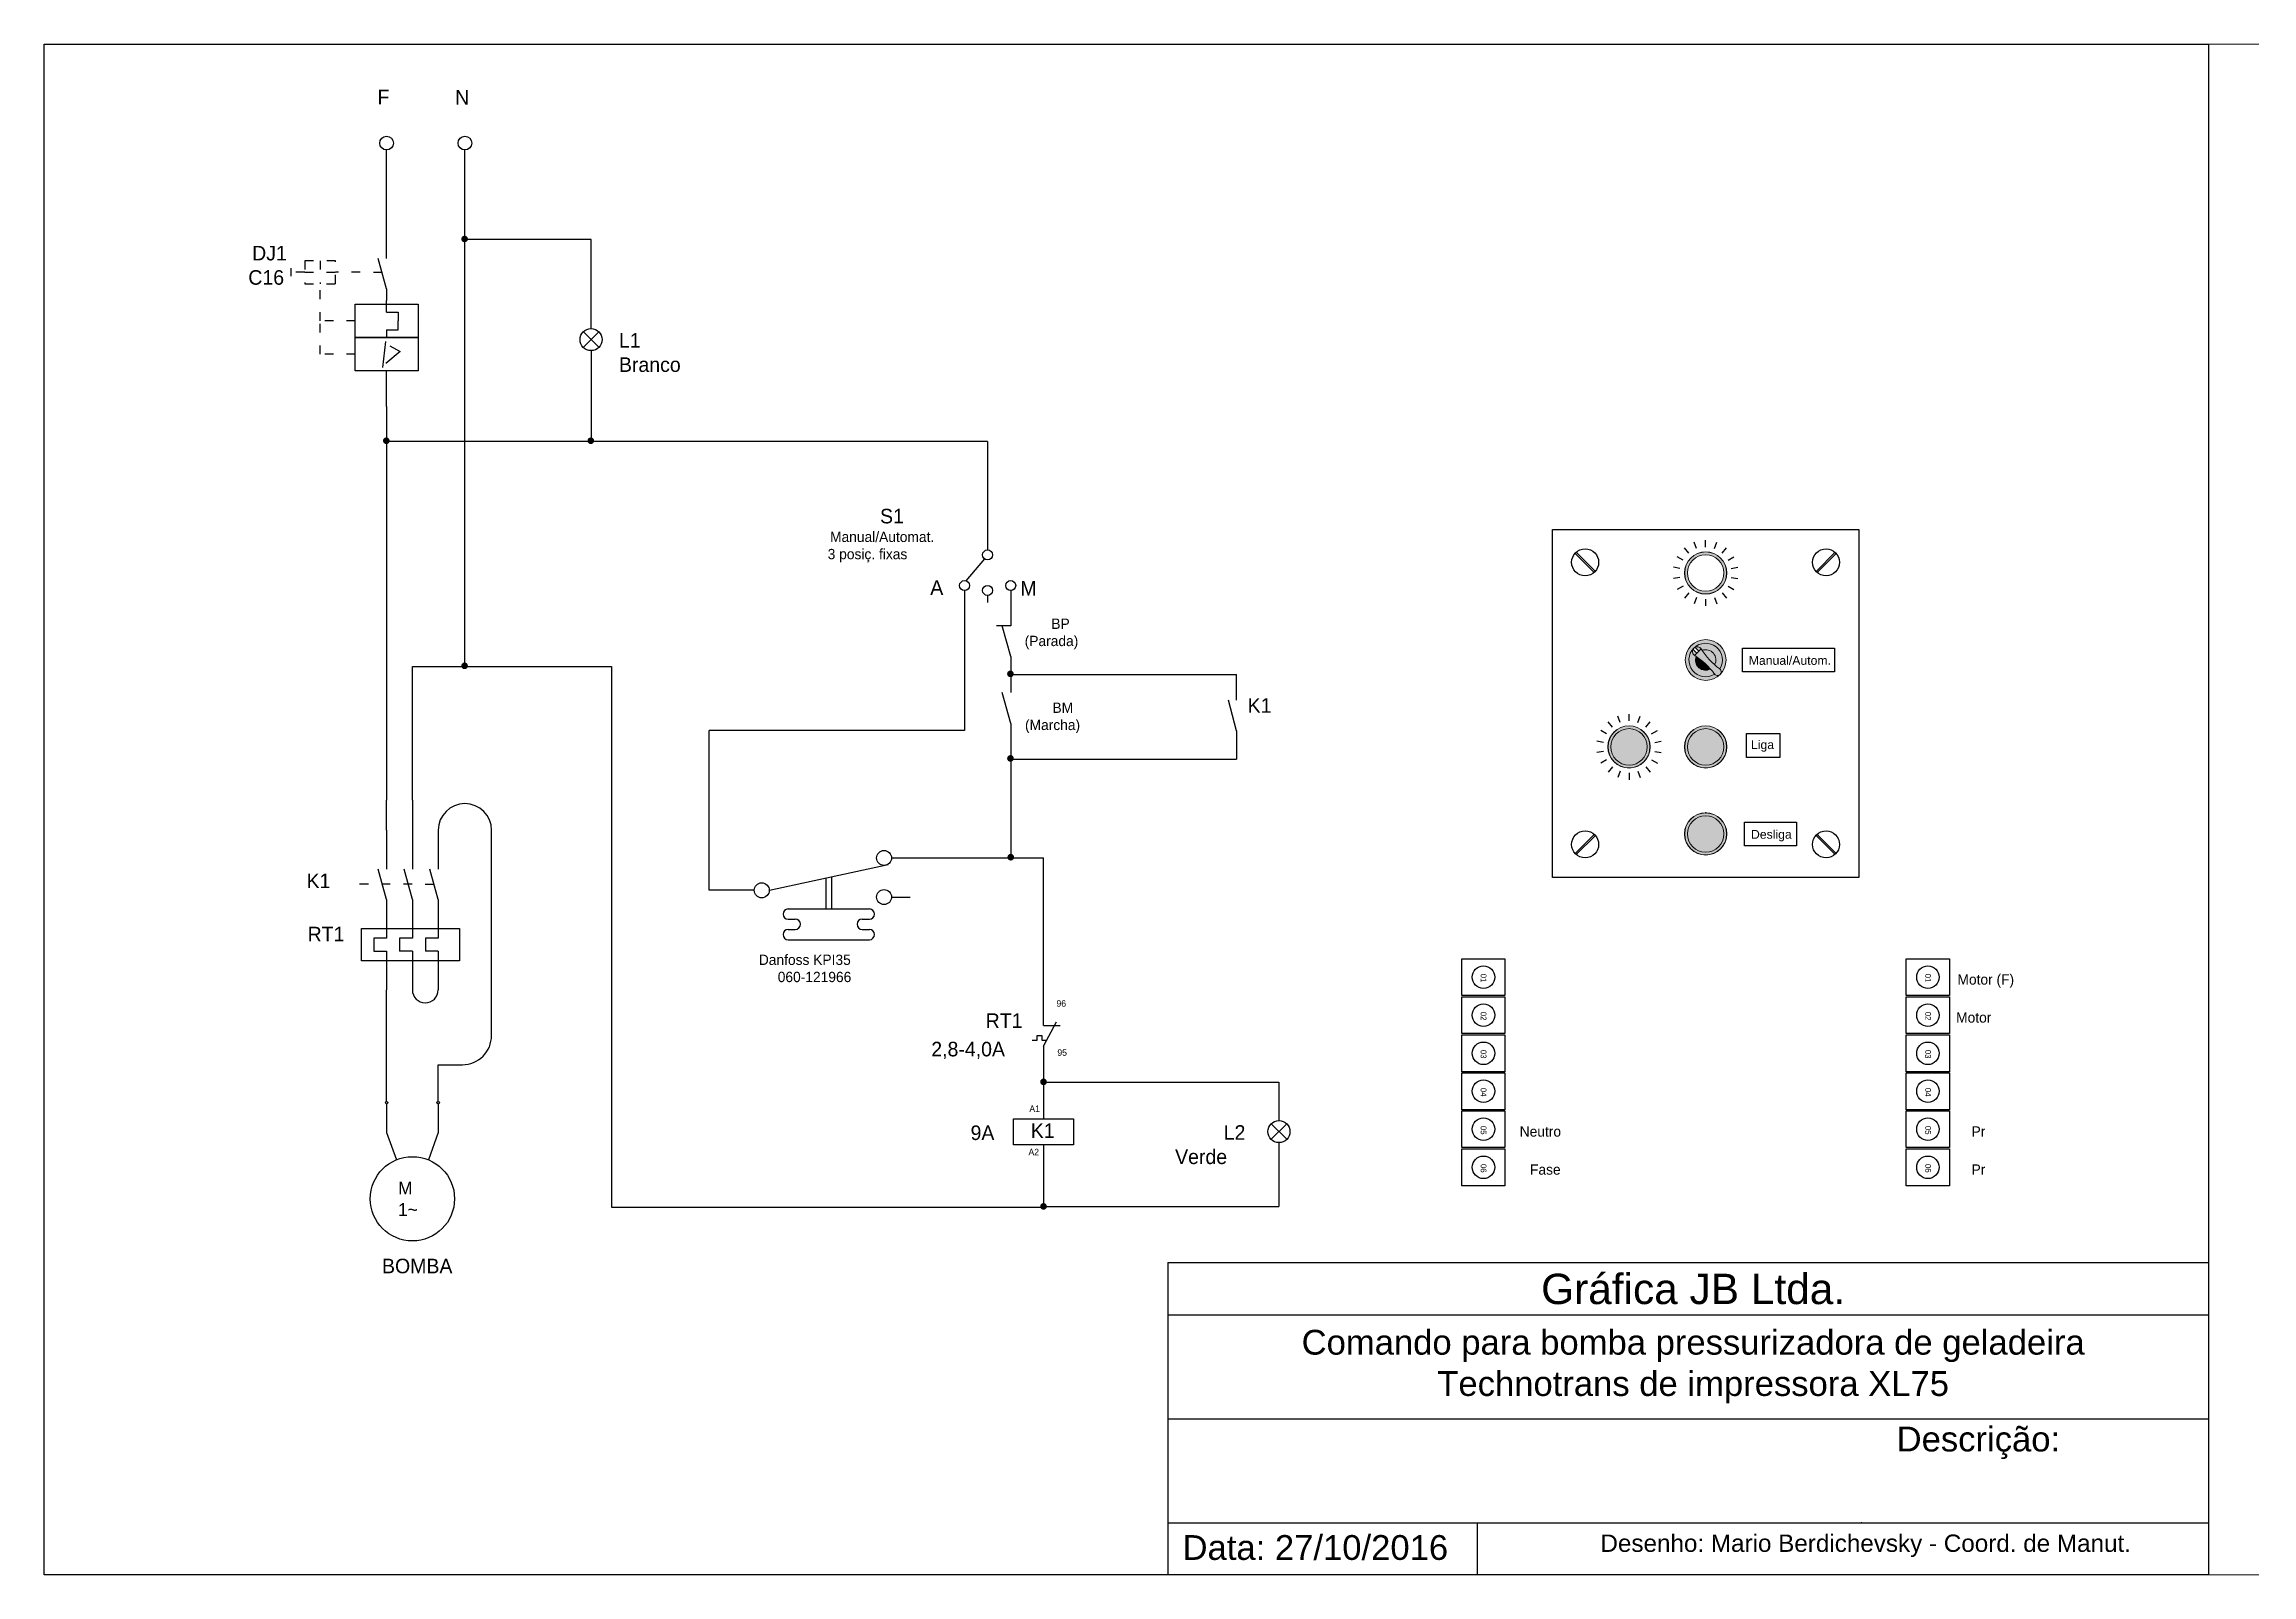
# Model space of a CAD drawing. Header units: millimetres. Extents: x -150 to 147, y 333 to 438.
# Drawn here: x -149.5 to 1.9, y 333.4 to 438.4 of the extents above; entities that cross this region are included whole.
import ezdxf

# ---------------------------------------------------------------- set-up
doc = ezdxf.new("R2010")
doc.units = ezdxf.units.MM
doc.header["$LTSCALE"] = 0.05
doc.header["$MEASUREMENT"] = 0
doc.linetypes.add('ACAD_ISO03W100', pattern=[30, 12, -18])

# ---------------------------------------------------------------- blocks, each defined once
blk = doc.blocks.new('*U5')
blk.add_line((0, -0.23), (0, 0.23))
blk = doc.blocks.new('*U6')
at = {"color": 0, "linetype": 'ByBlock', "lineweight": -2, "transparency": 16777216}
for p, rotation in [((-41.49, 407.5), 40.00000000000001), ((-40.89, 407.85), 19.99999999999999), ((-39.51, 407.85), 340), ((-38.9, 407.5), 320), ((-42.18, 406.31), 80.00000000000001), ((-41.94, 406.96), 60.00000000000001), ((-38.45, 406.96), 300.0000000000001), ((-38.21, 406.31), 280), ((-42.18, 405.61), 99.99999999999999), ((-41.94, 404.95), 120), ((-41.49, 404.41), 140), ((-38.9, 404.41), 220), ((-38.45, 404.95), 240), ((-38.21, 405.61), 260), ((-40.89, 404.07), 160.0000000000001), ((-40.2, 403.94), 180), ((-39.51, 404.07), 200)]:
    blk.add_blockref('*U5', p, dxfattribs=dict(at, rotation=rotation))
blk.add_blockref('*U5', (-40.2, 407.97), dxfattribs=at)
blk = doc.blocks.new('*U10')
blk.add_line((0, -0.23), (0, 0.23))
blk = doc.blocks.new('*U11')
at = {"color": 0, "linetype": 'ByBlock', "lineweight": -2, "transparency": 16777216}
for p, rotation in [((-41.49, 407.5), 40.00000000000001), ((-40.89, 407.85), 19.99999999999999), ((-39.51, 407.85), 340), ((-38.9, 407.5), 320), ((-42.18, 406.31), 80.00000000000001), ((-41.94, 406.96), 60.00000000000001), ((-38.45, 406.96), 300.0000000000001), ((-38.21, 406.31), 280), ((-42.18, 405.61), 99.99999999999999), ((-41.94, 404.95), 120), ((-41.49, 404.41), 140), ((-38.9, 404.41), 220), ((-38.45, 404.95), 240), ((-38.21, 405.61), 260), ((-40.89, 404.07), 160.0000000000001), ((-40.2, 403.94), 180), ((-39.51, 404.07), 200)]:
    blk.add_blockref('*U10', p, dxfattribs=dict(at, rotation=rotation))
blk.add_blockref('*U10', (-40.2, 407.97), dxfattribs=at)

msp = doc.modelspace()

# ---------------------------------------------------------------- hatches: boundary and pattern name
h = msp.add_hatch(color=256)
edge = h.paths.add_edge_path()
edge.add_arc((-120.7, 425.05), 0.23, 0, 360)
h = msp.add_hatch(color=256)
edge = h.paths.add_edge_path()
edge.add_arc((-126.07, 411.21), 0.23, 0, 360)
h = msp.add_hatch(color=256)
edge = h.paths.add_edge_path()
edge.add_arc((-112.04, 411.21), 0.23, 0, 360)
h = msp.add_hatch(color=256)
h.dxf.hatch_style = 1
h.paths.add_polyline_path([(-34.3, 402.14, 0.414214), (-35.55, 403.39), (-35.55, 403.58, -0.414214), (-34.11, 402.14, -0.414214), (-35.55, 400.7), (-35.55, 400.89, 0.414214)])
h.paths.add_polyline_path([(-35.55, 403.58), (-35.55, 403.39, 0.414214), (-36.8, 402.14, 0.414214), (-35.55, 400.89), (-35.55, 400.7, -0.414214), (-36.99, 402.14, -0.414214)])
h = msp.add_hatch(color=256)
h.dxf.hatch_style = 1
h.paths.add_polyline_path([(-36.95, 396.17, 0.668179), (-34.56, 395.18, -0.452525), (-34.94, 395.21, -0.896421), (-36.36, 396.98, -0.896421), (-34.59, 395.56, -0.452525), (-34.56, 395.18, 0.198912), (-34.15, 396.17, 1)])
h = msp.add_hatch(color=253)
h.dxf.hatch_style = 1
h.paths.add_polyline_path([(-35.8, 396.83, 0.065775), (-34.94, 395.84, 0.691449)], flags=17)
h.paths.add_polyline_path([(-35.86, 396.93), (-36.01, 396.77), (-36.15, 396.63), (-36.31, 396.48, -0.0939), (-34.94, 395.21, 1.162299), (-34.59, 395.56, -0.0939)])
h.paths.add_polyline_path([(-36.36, 396.98, -0.414214), (-36.22, 396.98), (-36.01, 396.77), (-35.86, 396.93, 0.481656)], flags=17)
h.paths.add_polyline_path([(-36.36, 396.84, -0.414214), (-36.36, 396.98, 0.481656), (-36.31, 396.48), (-36.15, 396.63)], flags=17)
h.paths.add_polyline_path([(-36.21, 396.42, 0.005715), (-36.31, 396.48, -0.481656), (-36.36, 396.98, 0.896399), (-34.94, 395.21, 0.022494), (-35.22, 395.56, -0.691449)])
h.paths.add_polyline_path([(-36.36, 396.98, -0.481656), (-35.86, 396.93, 0.005715), (-35.8, 396.83, -0.691449), (-34.94, 395.84, 0.022494), (-34.59, 395.56, 0.896399)])
h = msp.add_hatch(color=256)
edge = h.paths.add_edge_path()
edge.add_arc((-120.7, 395.77), 0.23, 0, 360)
h = msp.add_hatch(color=256)
edge = h.paths.add_edge_path()
edge.add_arc((-83.25, 395.22), 0.23, 0, 360)
h = msp.add_hatch(color=253)
h.dxf.hatch_style = 1
h.paths.add_polyline_path([(-36.21, 396.42, 0.691449), (-35.22, 395.56, 0.065775)])
h = msp.add_hatch(color=256)
h.dxf.hatch_style = 1
h.paths.add_polyline_path([(-39.56, 390.21, 0.414214), (-40.81, 391.46), (-40.81, 391.65, -0.414214), (-39.37, 390.21, -0.414214), (-40.81, 388.77), (-40.81, 388.96, 0.414214)])
h.paths.add_polyline_path([(-40.81, 391.65), (-40.81, 391.46, 0.414214), (-42.06, 390.21, 0.414214), (-40.81, 388.96), (-40.81, 388.77, -0.414214), (-42.25, 390.21, -0.414214)])
h = msp.add_hatch(color=92)
h.dxf.hatch_style = 1
h.paths.add_polyline_path([(-42.06, 390.21, 1), (-39.56, 390.21, 1)])
h = msp.add_hatch(color=256)
h.dxf.hatch_style = 1
h.paths.add_polyline_path([(-36.8, 390.21, -0.414214), (-35.55, 391.46), (-35.55, 391.65, 0.414214), (-36.99, 390.21, 0.414214), (-35.55, 388.77), (-35.55, 388.96, -0.414214)])
h.paths.add_polyline_path([(-35.55, 391.65), (-35.55, 391.46, -0.414214), (-34.3, 390.21, -0.414214), (-35.55, 388.96), (-35.55, 388.77, 0.414214), (-34.11, 390.21, 0.414214)])
h = msp.add_hatch(color=92)
h.dxf.hatch_style = 1
h.paths.add_polyline_path([(-36.8, 390.21, 1), (-34.3, 390.21, 1)])
h = msp.add_hatch(color=256)
edge = h.paths.add_edge_path()
edge.add_arc((-83.25, 389.42), 0.23, 0, 360)
h = msp.add_hatch(color=256)
h.dxf.hatch_style = 1
h.paths.add_polyline_path([(-36.8, 384.24, -0.414214), (-35.55, 385.49), (-35.55, 385.68, 0.414214), (-36.99, 384.24, 0.414214), (-35.55, 382.8), (-35.55, 382.99, -0.414214)])
h.paths.add_polyline_path([(-35.55, 385.68), (-35.55, 385.49, -0.414214), (-34.3, 384.24, -0.414214), (-35.55, 382.99), (-35.55, 382.8, 0.414214), (-34.11, 384.24, 0.414214)])
h = msp.add_hatch(color=1)
h.dxf.hatch_style = 1
h.paths.add_polyline_path([(-34.3, 384.24, 0.414214), (-35.55, 385.49), (-35.55, 382.99, 0.414214)])
h.paths.add_polyline_path([(-35.55, 385.49, 0.414214), (-36.8, 384.24, 0.414214), (-35.55, 382.99)])
h = msp.add_hatch(color=256)
edge = h.paths.add_edge_path()
edge.add_arc((-83.23, 382.64), 0.23, 0, 360)
h = msp.add_hatch(color=256)
edge = h.paths.add_edge_path()
edge.add_arc((-80.98, 367.23), 0.23, 0, 360)
h = msp.add_hatch(color=256)
edge = h.paths.add_edge_path()
edge.add_arc((-80.98, 358.69), 0.23, 0, 360)

# ---------------------------------------------------------------- linework, layer by layer
for p, q in [((-126.05, 423.72), (-126.05, 431.15)), ((-120.68, 395.72), (-120.68, 431.15)), ((-112.02, 425.01), (-120.68, 425.01)), ((-112.02, 418.91), (-112.02, 425.01)), ((-126.05, 421.62), (-126.62, 423.72)), ((-126.05, 421.62), (-126.05, 420.84)), ((-126.05, 420.04), (-126.05, 420.84)), ((-126.05, 420.04), (-125.26, 420.04)), ((-125.26, 420.04), (-125.26, 419.43)), ((-126.05, 418.82), (-125.26, 418.82)), ((-126.05, 418.82), (-126.05, 418.29)), ((-125.26, 418.82), (-125.26, 419.43)), ((-112.55, 418.69), (-111.49, 417.62)), ((-112.55, 417.62), (-111.49, 418.69)), ((-126.31, 416.24), (-126.11, 418.01)), ((-125.11, 417.33), (-126.11, 416.51)), ((-125.82, 417.72), (-125.11, 417.33)), ((-112.02, 417.4), (-112.02, 411.16)), ((-126.05, 413.55), (-126.05, 416)), ((-126.05, 413.55), (-126.05, 386.56)), ((-84.82, 411.16), (-126.05, 411.16)), ((-84.82, 411.16), (-84.82, 404.88)), ((-84.82, 406.03), (-84.82, 403.72)), ((-85.04, 403.12), (-86.32, 401.61)), ((-86.4, 400.94), (-86.4, 391.33)), ((-84.82, 400.6), (-84.82, 400.11)), ((-83.23, 400.94), (-83.23, 398.52)), ((-83.23, 398.52), (-84.2, 398.52)), ((-83.23, 396.42), (-83.81, 398.52)), ((-126.05, 397.58), (-126.05, 396.41)), ((-124.28, 386.56), (-124.28, 395.72)), ((-124.28, 395.72), (-120.68, 395.72)), ((-120.68, 395.72), (-110.62, 395.72)), ((-110.62, 395.72), (-110.62, 358.64)), ((-83.23, 396.42), (-83.23, 393.93)), ((-83.23, 391.82), (-83.81, 393.93)), ((-83.23, 395.17), (-67.73, 395.17)), ((-67.73, 393.42), (-67.73, 395.17)), ((-67.73, 391.31), (-68.3, 393.42)), ((-103.92, 380.37), (-103.92, 391.33)), ((-86.4, 391.33), (-103.92, 391.33)), ((-83.23, 391.82), (-83.23, 382.59)), ((-67.73, 391.31), (-67.73, 389.37)), ((-83.23, 389.37), (-67.73, 389.37)), ((-126.05, 384.49), (-126.05, 386.56)), ((-124.28, 386.56), (-124.28, 384.49)), ((-126.05, 384.49), (-126.05, 381.83)), ((-124.28, 384.49), (-124.28, 381.83)), ((-122.51, 384.49), (-122.51, 381.83)), ((-118.85, 377.75), (-118.85, 384.49)), ((-126.05, 379.73), (-126.62, 381.83)), ((-124.28, 379.73), (-124.85, 381.83)), ((-122.51, 379.73), (-123.08, 381.83)), ((-99.79, 380.37), (-91.63, 382.14)), ((-91.41, 382.59), (-80.98, 382.59)), ((-80.98, 372.41), (-80.98, 382.59)), ((-100.82, 380.37), (-103.92, 380.37)), ((-126.05, 379.73), (-126.05, 377.08)), ((-124.28, 379.73), (-124.28, 377.08)), ((-122.51, 379.73), (-122.51, 377.75)), ((-98.5, 379.1), (-92.93, 379.1)), ((-91.41, 379.91), (-90.12, 379.91)), ((-122.51, 377.75), (-122.51, 377.08)), ((-98.5, 378.39), (-98.01, 378.39)), ((-98.5, 377.68), (-98.01, 377.68)), ((-93.42, 378.39), (-92.93, 378.39)), ((-93.42, 377.68), (-92.93, 377.68)), ((-126.92, 377.08), (-126.93, 376.19)), ((-126.93, 376.19), (-126.05, 376.19)), ((-126.05, 376.19), (-126.05, 373.54)), ((-125.16, 377.08), (-125.16, 376.2)), ((-124.28, 376.19), (-125.16, 376.2)), ((-124.28, 376.19), (-124.28, 373.54)), ((-123.39, 377.08), (-123.39, 376.2)), ((-122.51, 376.19), (-123.39, 376.2)), ((-122.51, 376.19), (-122.51, 373.54)), ((-98.5, 376.97), (-92.93, 376.97)), ((-126.05, 365.89), (-126.05, 373.54)), ((-80.98, 371.09), (-80.98, 372.41)), ((-80.98, 369.67), (-80.09, 371.36)), ((-80.98, 371.09), (-79.84, 371.09)), ((-80.98, 369.67), (-80.98, 364.7)), ((-80.98, 367.22), (-64.83, 367.22)), ((-64.83, 367.22), (-64.83, 364.58)), ((-126.05, 365.71), (-126.05, 363.76)), ((-122.51, 365.71), (-122.51, 363.76)), ((-126.05, 363.76), (-125.37, 361.88)), ((-122.51, 363.76), (-123.18, 361.88)), ((-65.36, 364.35), (-64.29, 363.29)), ((-65.36, 363.29), (-64.29, 364.35)), ((-80.98, 362.91), (-80.98, 358.64)), ((-64.83, 363.07), (-64.83, 361.85)), ((-64.83, 361.85), (-64.83, 358.68)), ((-110.62, 358.64), (-80.98, 358.64)), ((-80.98, 358.68), (-64.83, 358.68)), ((-72.45, 354.83), (-1.05, 354.83)), ((-72.45, 354.83), (-72.45, 333.41)), ((-72.45, 351.26), (-1.05, 351.26)), ((-72.45, 344.12), (-1.05, 344.12)), ((-72.45, 336.98), (-1.05, 336.98)), ((-51.23, 336.98), (-51.23, 333.41)), ((-1.05, 333.41), (-72.45, 333.41))]:
    msp.add_line(p, q)
at = {"linetype": 'ACAD_ISO03W100'}
for p, q in [((-132.62, 423.04), (-132.62, 422.49)), ((-131.67, 422.77), (-132.62, 422.77)), ((-131.67, 422.77), (-129.56, 422.77)), ((-130.61, 423.56), (-130.61, 421.98)), ((-126.36, 422.76), (-129.56, 422.77)), ((-130.61, 419.43), (-130.61, 421.98)), ((-128.2, 419.43), (-130.61, 419.43)), ((-130.61, 417.14), (-130.61, 419.43)), ((-128.2, 417.14), (-130.61, 417.14)), ((-122.8, 380.78), (-128.48, 380.79))]:
    msp.add_line(p, q, dxfattribs=at)
at = {"color": 7, "linetype": 'Continuous', "lineweight": 15}
for p, q in [((-36.01, 396.77), (-36.22, 396.98)), ((-35.86, 396.93), (-36.01, 396.77)), ((-36.36, 396.84), (-36.15, 396.63)), ((-36.15, 396.63), (-36.31, 396.48)), ((-36.15, 396.63), (-36.01, 396.77))]:
    msp.add_line(p, q, dxfattribs=at)
for points in [[(-149.55, 438.41), (-1.05, 438.41), (-1.05, 333.41), (-149.55, 333.41)], [(-128.2, 420.57), (-123.89, 420.57), (-123.89, 418.29), (-128.2, 418.29)], [(-128.2, 418.29), (-123.89, 418.29), (-123.89, 416), (-128.2, 416)], [(-46.06, 405.12), (-25.04, 405.12), (-25.04, 381.26), (-46.06, 381.26)], [(-33.03, 396.99), (-26.7, 396.99), (-26.7, 395.36), (-33.03, 395.36)], [(-32.76, 391.12), (-30.47, 391.12), (-30.47, 389.49), (-32.76, 389.49)], [(-32.89, 385.05), (-29.32, 385.05), (-29.32, 383.43), (-32.89, 383.43)], [(-127.77, 377.75), (-121.06, 377.75), (-121.06, 375.53), (-127.77, 375.53)], [(-49.32, 375.67), (-49.32, 373.15), (-52.29, 373.15), (-52.29, 375.67)], [(-18.82, 375.67), (-18.82, 373.15), (-21.79, 373.15), (-21.79, 375.67)], [(-49.32, 373.06), (-49.32, 370.54), (-52.29, 370.54), (-52.29, 373.06)], [(-18.82, 373.06), (-18.82, 370.54), (-21.79, 370.54), (-21.79, 373.06)], [(-49.32, 370.45), (-49.32, 367.93), (-52.29, 367.93), (-52.29, 370.45)], [(-18.82, 370.45), (-18.82, 367.93), (-21.79, 367.93), (-21.79, 370.45)], [(-49.32, 367.85), (-49.32, 365.32), (-52.29, 365.32), (-52.29, 367.85)], [(-18.82, 367.85), (-18.82, 365.32), (-21.79, 365.32), (-21.79, 367.85)], [(-49.32, 365.24), (-49.32, 362.72), (-52.29, 362.72), (-52.29, 365.24)], [(-18.82, 365.24), (-18.82, 362.72), (-21.79, 362.72), (-21.79, 365.24)], [(-83.04, 364.7), (-78.92, 364.7), (-78.92, 362.91), (-83.04, 362.91)], [(-49.32, 362.63), (-49.32, 360.11), (-52.29, 360.11), (-52.29, 362.63)], [(-18.82, 362.63), (-18.82, 360.11), (-21.79, 360.11), (-21.79, 362.63)]]:
    msp.add_lwpolyline(points, close=True)
at = {"lineweight": 0}
msp.add_lwpolyline([(-1.05, 438.41), (147.45, 438.41), (147.45, 333.41), (-1.05, 333.41)], close=True, dxfattribs=at)
at = {"linetype": 'ACAD_ISO03W100'}
msp.add_lwpolyline([(-129.56, 423.56), (-131.67, 423.56), (-131.67, 421.98), (-129.56, 421.98)], close=True, dxfattribs=at)
for points in [[(-44.51, 403.48), (-43.2, 402.17)], [(-43.12, 402.25), (-44.43, 403.56)], [(-27.98, 402.25), (-26.67, 403.56)], [(-26.6, 403.48), (-27.9, 402.17)], [(-44.51, 382.9), (-43.2, 384.21)], [(-43.12, 384.13), (-44.43, 382.82)], [(-27.98, 384.13), (-26.67, 382.82)], [(-26.6, 382.9), (-27.9, 384.21)], [(-95.92, 381.21), (-95.92, 379.1), (-95.51, 379.1), (-95.51, 381.3)], [(-126.05, 377.08), (-126.92, 377.08)], [(-124.28, 377.08), (-125.16, 377.08)], [(-122.51, 377.08), (-123.39, 377.08)], [(-80.77, 370.07), (-81.08, 370.07), (-81.08, 370.4), (-81.45, 370.4), (-81.45, 370.07), (-81.76, 370.07)]]:
    msp.add_lwpolyline(points)
msp.add_lwpolyline([(-122.51, 365.89), (-122.51, 368.41), (-120.85, 368.41, 0.414214), (-118.85, 370.41), (-118.85, 377.75)], format="xyb")
for centre, radius in [((-126.05, 431.63), 0.472), ((-120.68, 431.63), 0.472), ((-112.02, 418.15), 0.755), ((-84.82, 403.38), 0.34), ((-43.82, 402.87), 0.928), ((-27.29, 402.87), 0.928), ((-86.4, 401.28), 0.34), ((-83.23, 401.28), 0.34), ((-84.82, 400.94), 0.34), ((-43.82, 383.52), 0.928), ((-27.29, 383.52), 0.928), ((-91.92, 382.59), 0.514), ((-100.31, 380.37), 0.514), ((-91.92, 379.91), 0.514), ((-50.8, 374.41), 0.773), ((-20.3, 374.41), 0.773), ((-50.8, 371.8), 0.773), ((-20.3, 371.8), 0.773), ((-50.8, 369.19), 0.773), ((-20.3, 369.19), 0.773), ((-50.8, 366.59), 0.773), ((-20.3, 366.59), 0.773), ((-126.05, 365.8), 0.0884), ((-122.51, 365.8), 0.0884), ((-64.83, 363.82), 0.755), ((-50.8, 363.98), 0.773), ((-20.3, 363.98), 0.773), ((-124.28, 359.21), 2.89), ((-50.8, 361.37), 0.773), ((-20.3, 361.37), 0.773)]:
    msp.add_circle(centre, radius)
at = {"color": 7, "linetype": 'Continuous', "lineweight": 15}
for centre, radius in [((-35.55, 402.14), 1.45), ((-35.55, 402.14), 1.44), ((-35.55, 402.14), 1.25), ((-35.55, 396.17), 1.4), ((-40.81, 390.21), 1.45), ((-40.81, 390.21), 1.44), ((-40.81, 390.21), 1.25), ((-35.55, 390.21), 1.45), ((-35.55, 390.21), 1.44), ((-35.55, 390.21), 1.25), ((-35.55, 384.24), 1.45), ((-35.55, 384.24), 1.44), ((-35.55, 384.24), 1.25)]:
    msp.add_circle(centre, radius, dxfattribs=at)
for centre, radius, start, end in [((-35.55, 396.17), 1.15, 135, 302.4949), ((-36.13, 396.75), 0.325, 135, 237.8723), ((-36.29, 396.91), 0.1, 45, 225), ((-35.55, 396.17), 1.15, 327.5051, 135), ((-36.13, 396.75), 0.325, 32.1277, 135), ((-31.62, 399.59), 5, 212.1277, 233.585), ((-35.55, 396.17), 0.7, 331.64, 110.2875), ((-38.96, 392.24), 5, 36.415, 57.8723), ((-35.55, 396.17), 0.7, 159.7125, 298.36), ((-34.74, 395.36), 0.25, 216.415, 53.585)]:
    msp.add_arc(centre, radius, start, end, dxfattribs=at)
for centre, radius, start, end in [((-120.68, 384.49), 1.83, 0, 180), ((-98.5, 378.74), 0.354, 90, 270), ((-92.93, 378.74), 0.354, 270, 90), ((-98.5, 377.33), 0.354, 90, 270), ((-98.01, 378.04), 0.354, 270, 90), ((-93.42, 378.04), 0.354, 90, 270), ((-92.93, 377.33), 0.354, 270, 90), ((-123.4, 373.54), 0.884, 180, 0)]:
    msp.add_arc(centre, radius, start, end)
for p in [(-35.55, 385.69), (-24.85, 336.98)]:
    msp.add_point(p)

# ---------------------------------------------------------------- block references
for name, p in [('*U11', (4.64, -3.82)), ('*U6', (-0.61, -15.75))]:
    msp.add_blockref(name, p)

# ---------------------------------------------------------------- texts
at = {"linetype": 'ACAD_ISO03W100'}
for s, insert, char_height, width, attachment_point in [(' {\\H1.4143x;F}', (-126.94, 435.29), 0.7071, 2.9301, 1), (' {\\H1.4143x;N}', (-121.61, 435.26), 0.7071, 2.9301, 1), (' {\\H1.4143x;DJ1\\PC16}', (-135.54, 424.58), 0.7071, 2.9301, 1), ('L1\\PBranco', (-110.11, 418.6), 1, 1.5985, 1), (' {\\H2.2629x;S1}', (-92.36, 406.54), 0.4419, 3.0336, 1), (' {\\H1.6x;Manual/Automat.\\P3 posiç. fixas}', (-95.79, 404.97), 0.4419, 13.8423, 1), ('  {\\H2.2629x;A}', (-89.08, 401.64), 0.4419, 2.4929, 1), ('  {\\H2.2629x;M}', (-82.9, 401.59), 0.4419, 2.4929, 1), ('\\pi4.6131; {\\H1.6x;BP\\P\\pi2.9486;(Parada)}', (-85.22, 399.01), 0.4419, 10.8466, 1), ('\\pi4.8341;{\\H1.6x;BM \\P\\pi2.9486;(Marcha)}', (-85.2, 393.25), 0.4419, 10.8466, 1), (' {\\H2.2629x;K1}', (-67.14, 393.55), 0.4419, 2.7958, 1), ('  {\\H2.2629x;K1}', (-131.87, 381.52), 0.4419, 2.4929, 1), ('  {\\H2.2629x;RT1}', (-131.47, 377.87), 0.4419, 2.4929, 1), ('\\pi0.56763;Danfoss KPI35\\P\\pi1.8639;060-121966', (-101.08, 375.96), 0.7071, 9.8558, 1), ('\\pi2.595;{\\H1.6x;Motor (F)}', (-20.87, 374.61), 0.4419, 10.8466, 1), ('96', (-80.09, 372.83), 0.442, 2.1693, 1), ('  {\\H2.2629x;RT1}', (-84.95, 371.93), 0.4419, 2.4929, 1), ('\\pi3.7735;{\\H1.6x;Motor}', (-22.14, 372), 0.4419, 10.8466, 1), (' {\\H2.2629x;2,8-4,0A}', (-88.68, 369.98), 0.4419, 2.7958, 1), ('95', (-80.03, 369.46), 0.442, 2.1693, 1), ('A1', (-81.95, 365.61), 0.442, 2.1693, 1), (' {\\H2.2629x;9A}', (-86.15, 364.24), 0.4419, 2.7958, 1), (' {\\H2.2629x;K1}', (-82.02, 364.38), 0.4419, 2.7958, 1), ('\\pi-0.06818;L2\\P\\pi-3.4015;Verde', (-68.55, 364.26), 1, 1.5985, 1), ('\\pi3.42;{\\H1.6x;Neutro}', (-51.73, 364.18), 0.4419, 10.8466, 1), ('\\pi4.8341;{\\H1.6x;Pr}', (-22.14, 364.18), 0.4419, 10.8466, 1), ('A2', (-82.01, 362.64), 0.442, 2.1693, 1), ('\\pi4.127;{\\H1.6x;Fase}', (-51.73, 361.57), 0.4419, 10.8466, 1), ('\\pi4.8341;{\\H1.6x;Pr}', (-22.14, 361.57), 0.4419, 10.8466, 1), (' M\\P 1~', (-125.59, 360.39), 0.884, 3.197, 1), ('BOMBA', (-123.95, 355.1), 1, 4.9381, 2), ('{\\fArial|b0|i0|c0|p34;Gráfica JB Ltda.}', (-36.41, 354.07), 2.0825, 57.6727, 2), ('{\\fArial|b0|i0|c0|p34;Comando para bomba pressurizadora de geladeira \\PTechnotrans de impressora XL75}', (-36.41, 350.22), 1.7, 84.9554, 2), ('{\\fArial|b0|i0|c0|p34;Descrição: }', (-16.84, 343.58), 1.7, 108.4149, 2), ('{\\fArial|b0|i0|c0|p34;Data: 27/10/2016}', (-62.33, 336.14), 1.7, 18.4865, 2), ('{\\fArial|b0|i0|c0|p34;Desenho: Mario Berdichevsky - Coord. de Manut.}', (-24.57, 336.18), 1.19, 108.4149, 2)]:
    msp.add_mtext(s, dxfattribs=dict(at, insert=insert, char_height=char_height, width=width, attachment_point=attachment_point))
at = {"char_height": 0.6, "attachment_point": 1}
for s, insert in [('{\\f@Arial Unicode MS|b0|i0|c0|p34;Manual/Autom.}', (-32.59, 396.44)), ('{\\f@Arial Unicode MS|b0|i0|c0|p34;Liga}', (-32.44, 390.66)), ('{\\f@Arial Unicode MS|b0|i0|c0|p34;Desliga}', (-32.44, 384.51))]:
    msp.add_mtext_dynamic_manual_height_columns(s, width=15.9021, gutter_width=12.5, heights=[0], dxfattribs=dict(at, insert=insert))
at = {"linetype": 'ACAD_ISO03W100', "char_height": 0.4, "width": 0.9043, "attachment_point": 1, "rotation": 270}
for s, insert in [('01', (-50.59, 374.65)), ('01', (-20.09, 374.65)), ('02', (-50.59, 372.04)), ('02', (-20.09, 372.04)), ('03', (-50.59, 369.43)), ('03', (-20.09, 369.43)), ('04', (-50.59, 366.82)), ('04', (-20.09, 366.82)), ('05', (-50.59, 364.21)), ('05', (-20.09, 364.21)), ('06', (-50.59, 361.6)), ('06', (-20.09, 361.6))]:
    msp.add_mtext(s, dxfattribs=dict(at, insert=insert))

doc.saveas('drawing.dxf')
